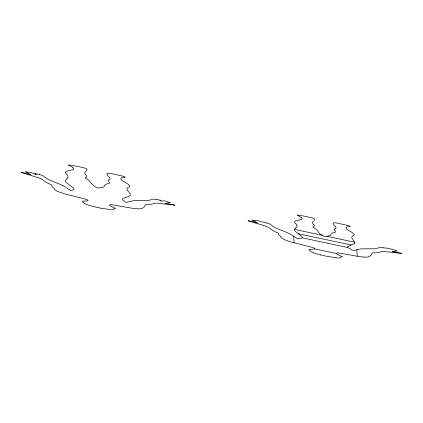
<?xml version="1.0" encoding="UTF-8"?>
<svg xmlns="http://www.w3.org/2000/svg" width="423" height="423" viewBox="0 0 423 423"><rect width="100%" height="100%" fill="white"/><g stroke="black" fill="none" stroke-linecap="round" stroke-linejoin="round"><path stroke-width="0.63" d="M320.719 254.921A21.229 2.295 12.2 0 0 327.614 256.438L338.649 258.109L340.43 257.956L340.663 257.062L342.297 256.745A8.264 0.894 12.2 0 0 341.964 256.433L339.309 255.36A2.871 0.312 12.2 0 1 339.087 255.201L337.099 254.123A10.406 1.126 12.2 0 1 336.222 253.467L337.998 252.901L351.666 255.206A19.749 2.131 12.2 0 0 357.239 256.232A16.629 1.798 12.2 0 0 359.016 256.507A18.231 1.967 12.2 0 0 363.944 257.041M294.72 229.356L295.719 227.992M336.216 253.462L314.886 248.925L308.869 249.628L309.382 250.093A9.57 1.031 12.2 0 1 309.98 250.395L311.143 251.754L314.749 253.266A12.378 1.338 12.2 0 0 317.382 254.054L320.729 254.916M354.495 243.833L351.307 244.901L347.463 246.884A22.705 2.453 12.2 0 0 347.611 247.487L350.863 249.279A55.672 6.012 12.2 0 1 351.687 249.85A20.484 2.21 12.2 0 0 351.841 249.961L353.454 250.601L361.311 248.824L375.021 248.798A21.187 2.289 12.2 0 0 375.92 248.581L380.478 247.333L383.534 247.82M39.281 174.572L34.908 173.441L35.844 174.213A2.919 0.317 12.2 0 0 35.77 174.287L36.14 174.583M266.136 222.863L257.253 220.563L256.021 220.388L255.783 220.706L252.372 220.103L253.213 220.584A28.642 3.093 12.2 0 0 253.52 220.753L257.813 223L251.241 221.287A3.981 0.428 12.2 0 0 250.093 221.023L248.01 220.769L264.206 225.681A5.171 0.56 12.2 0 1 265.686 226.115C269.948 227.685 273.009 231.476 277.546 232.639A14.8 1.597 12.2 0 1 278.471 233.226L278.836 234.871L281.163 236.616L280.687 237.176L281.649 238.086L285.8 240.238L291.542 242.125A14.371 1.555 12.2 0 0 294.096 242.802A15.35 1.655 12.2 0 0 295.809 243.22L312.491 247.45A4.59 0.497 12.2 0 1 313.332 247.725L314.284 248.153A16.021 1.729 12.2 0 1 314.892 248.925M66.644 178.834L65.565 180.304A68.954 7.445 12.2 0 0 66.073 182.376L73.364 188.039L74.073 189.118L73.301 189.795L70.794 190.609L66.998 188.071A99.5 10.744 12.2 0 0 62.329 185.295M334.799 228.943C338.405 227.764 333.356 225.274 333.837 224.761C330.67 221.552 337.237 223.037 339.288 223.587A46.615 5.034 12.2 0 1 342.54 224.285C344.75 224.851 355.294 226.76 347.003 226.776C342.958 228.922 352.597 231.809 353.734 233.877A35.781 3.865 12.2 0 1 354.284 234.395L354.331 235.204L352.444 236.013L351.645 237.641L354.812 242.548A111.08 11.997 12.2 0 1 354.516 243.838M334.799 228.943A54.615 5.901 12.2 0 0 334.207 229.599L335.725 232.026L332.161 233.073L331.003 233.998L330.226 235.511L327.883 236.066A47.027 5.081 12.2 0 0 326.9 236.293L326.672 236.399A26.85 2.898 12.2 0 0 326.461 236.552L324.409 236.388L323.098 235.801A30.958 3.342 12.2 0 0 322.59 235.378A21.404 2.311 12.2 0 0 321.797 234.913C318.688 234.168 318.445 230.715 316.071 229.192A50.871 5.494 12.2 0 0 315.346 228.727C309.879 225.819 314.897 227.733 314.458 225.152C307.944 221.398 319.725 219.907 311.989 217.808A3.463 0.375 12.2 0 0 310.789 217.512L300.346 215.376L297.337 215.111L298.115 215.698A8.566 0.925 12.2 0 0 298.485 215.862L301.509 217.427A12.521 1.354 12.2 0 1 301.546 217.644M39.302 174.535L42.39 175.386L47.884 179.262L62.329 185.295M266.157 222.826L269.245 223.677L274.739 227.548L286.588 232.343A102.255 11.046 12.2 0 1 291.13 234.612L293.731 236.272L294.096 242.802M347.59 247.481L302.403 237.863L300.097 238.26A107.336 11.59 12.2 0 0 298.469 238.736L297.205 238.62L293.853 236.362M100.764 208.153L111.794 209.819L113.576 209.671L113.808 208.777L115.442 208.46A8.264 0.894 12.2 0 0 115.109 208.148L112.455 207.074A2.871 0.312 12.2 0 1 112.232 206.91L110.25 205.837A9.856 1.063 12.2 0 1 109.536 205.425L109.589 204.928L111.207 204.621L130.908 208.026A16.56 1.787 12.2 0 0 133.88 208.449L137.11 208.761A26.972 2.913 12.2 0 0 139.331 208.846C142.017 209.094 145.121 207.037 145.274 204.637A3.447 0.37 12.2 0 1 145.623 204.621L150.778 204.409L156.161 203.045L174.995 205.218L172.917 204.595A4.045 0.439 12.2 0 0 171.479 204.32L167.566 203.786A31.138 3.363 12.2 0 1 166.778 203.68L165.298 203.336L170.448 202.665L164.938 200.925L159.794 200.925L160.983 200.275L156.753 199.603M322.585 235.373L294.646 229.43A64.063 6.921 12.2 0 0 295.191 231.281L302.503 237.081A29.795 3.22 12.2 0 1 302.604 237.277M326.91 236.298L354.712 242.215M298.268 233.729L351.127 244.98M383.619 247.894L385.935 247.994L391.989 249.237L397.303 250.95L392.153 251.622L393.633 251.971A31.138 3.363 12.2 0 0 394.421 252.076L398.334 252.605A4.045 0.439 12.2 0 1 399.772 252.88L401.85 253.504L383.016 251.336L377.633 252.7L372.478 252.906A3.447 0.37 12.2 0 0 372.129 252.922C372.007 255.233 368.888 257.427 366.181 257.131A26.972 2.913 12.2 0 1 363.965 257.047M156.679 199.534L153.623 199.048L149.065 200.291A21.187 2.289 12.2 0 1 148.166 200.513L134.461 200.539L126.117 202.39L124.986 201.676A20.484 2.21 12.2 0 1 124.833 201.565C116.103 196.69 134.937 198.392 129.274 192.613C128.613 191.228 125.843 189.737 127.466 188.135C127.418 186.638 130.612 187.447 129.702 185.729A38.53 4.161 12.2 0 0 129.11 185.168C127.926 183.011 117.166 179.595 122.02 177.507C130.728 177.533 119.26 175.392 117.055 174.842A50.194 5.42 12.2 0 0 113.554 174.091C111.466 173.573 104.259 171.812 107.685 175.355C106.681 175.947 113.015 178.131 108.722 179.86A58.808 6.35 12.2 0 0 108.082 180.563C111.825 185.131 107.32 182.223 104.629 185.295C104.386 187.934 101.25 187.109 99.579 188.05C95.08 188.32 91.4 183.497 88.555 180.124A54.773 5.917 12.2 0 0 87.778 179.622L85.435 178.157L85.256 177.565A3.664 0.397 12.2 0 1 85.409 177.57C89.168 176.365 84.235 174.662 84.764 172.267C87.112 170.638 88.666 168.735 84.156 167.868A3.728 0.402 12.2 0 0 82.866 167.545L71.624 165.25L68.383 164.965L69.219 165.594A9.221 0.994 12.2 0 0 69.615 165.768L72.878 167.455A13.483 1.454 12.2 0 1 72.915 167.693M73.279 168.116C75.347 170.226 68.383 170.183 67.246 171.082A128.677 13.896 12.2 0 0 66.02 171.595C63.624 173.15 68.024 174.244 67.955 176.164A155.527 16.798 12.2 0 1 66.67 178.839M36.077 174.546L30.979 172.415L25.517 171.817L26.358 172.298A28.642 3.093 12.2 0 0 26.665 172.462L30.958 174.715L24.386 172.996A3.981 0.428 12.2 0 0 23.239 172.737L21.155 172.484L37.351 177.396A5.171 0.56 12.2 0 1 38.831 177.829C43.093 179.4 46.155 183.191 50.691 184.354A14.8 1.597 12.2 0 1 51.622 184.941C51.564 186.511 52.79 187.69 54.25 188.277C53.335 190.895 61.404 192.465 63.328 193.448A14.297 1.544 12.2 0 0 66.49 194.321L85.636 199.159A4.59 0.497 12.2 0 1 86.477 199.439L87.741 200.074A15.757 1.703 12.2 0 1 88.074 200.544C87.429 201.808 80.957 200.264 82.527 201.808A9.57 1.031 12.2 0 1 83.125 202.109L84.288 203.468L87.894 204.981A12.378 1.338 12.2 0 0 90.533 205.768L93.874 206.63A21.229 2.295 12.2 0 0 100.759 208.153M296.941 225.512C297.004 223.73 292.917 222.715 295.143 221.271A119.498 12.907 12.2 0 1 296.285 220.795C297.316 219.944 303.841 220.023 301.885 218.035A7.773 0.841 12.2 0 1 301.567 217.649M356.869 249.707L357.229 256.227M73.258 168.111A8.37 0.904 12.2 0 1 72.936 167.698M302.619 237.277A40.624 4.389 12.2 0 1 302.392 237.863M296.914 225.512A144.439 15.598 12.2 0 1 295.746 227.997"/></g></svg>
